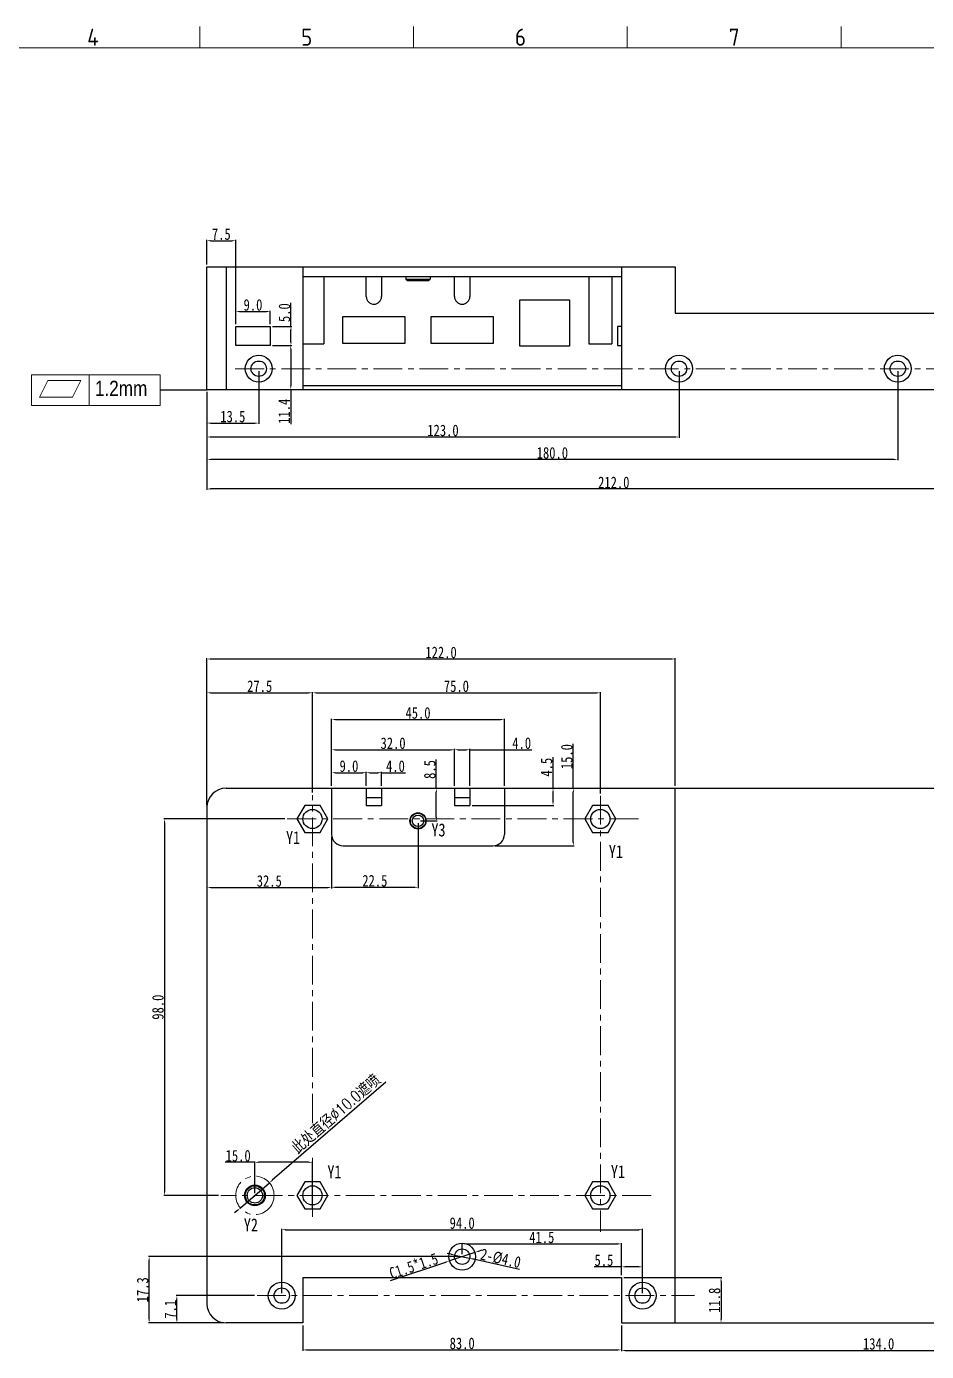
# Model space of a CAD drawing. Header units: inches. Extents: x 15988 to 16924, y -985 to -323.
# Drawn here: x 16188.7 to 16423.1, y -685 to -340.1 of the extents above; entities that cross this region are included whole.
import ezdxf
from ezdxf.enums import TextEntityAlignment as Align

# ---------------------------------------------------------------- set-up
doc = ezdxf.new("R2010")
doc.units = ezdxf.units.IN
doc.header["$MEASUREMENT"] = 0
doc.linetypes.add('CENTERX2', pattern=[4, 2.5, -0.5, 0.5, -0.5])
doc.layers.add('DIM', color=1, linetype='Continuous', lineweight=5)
doc.layers.add('中心线', color=2, linetype='CENTERX2', lineweight=5)
doc.layers.add('图框', color=7, linetype='Continuous')
doc.layers.add('注释', color=5, linetype='Continuous')
doc.styles.add('ISO Proportional', font='isocp.shx')
doc.styles.add('字母和汉字', font='arial.ttf', dxfattribs={"width": 0.8})
doc.styles.add('汉字专用', font='', dxfattribs={"width": 0.8})
doc.styles.get('汉字专用').set_extended_font_data('SimSun')
doc.dimstyles.new('1', dxfattribs={"dimtxt": 3, "dimasz": 1, "dimexe": 0.2, "dimexo": 0.625, "dimgap": 0.2, "dimtad": 1, "dimdec": 1, "dimzin": 1, "dimdsep": 46, "dimtxsty": '汉字专用', "dimcen": 2.5, "dimclrd": 256, "dimclre": 256, "dimclrt": 256, "dimadec": 0, "dimazin": 0, "dimtfac": 1, "dimtdec": 1, "dimtmove": 0, "dimatfit": 3, "dimfxl": 0, "dimarcsym": 0})

# ---------------------------------------------------------------- blocks, each defined once
blk = doc.blocks.new('*D5')
at = {"layer": 'Defpoints', "color": 0}
for p in [(16338.17, -513.55), (16263.17, -540.17), (16338.17, -540.36)]:
    blk.add_point(p, dxfattribs=at)
at = {"layer": 'DIM', "lineweight": -2}
for p, q in [((16263.17, -539.54), (16263.17, -513.35)), ((16264.17, -513.55), (16337.17, -513.55)), ((16338.17, -539.74), (16338.17, -513.35))]:
    blk.add_line(p, q, dxfattribs=at)
at = {"layer": 'DIM'}
for points in [[(16264.17, -513.39), (16264.17, -513.72), (16263.17, -513.55)], [(16337.17, -513.39), (16337.17, -513.72), (16338.17, -513.55)]]:
    blk.add_solid(points, dxfattribs=at)
at = {"layer": 'DIM', "insert": (16300.67, -511.85), "char_height": 3, "attachment_point": 5, "style": '汉字专用'}
blk.add_mtext('75.0', dxfattribs=at)
blk = doc.blocks.new('*D6')
at = {"layer": 'Defpoints', "color": 0}
for p in [(16263.17, -513.55), (16263.17, -540.17), (16235.67, -543.4)]:
    blk.add_point(p, dxfattribs=at)
at = {"layer": 'DIM', "lineweight": -2}
for p, q in [((16235.67, -542.78), (16235.67, -513.35)), ((16236.67, -513.55), (16262.17, -513.55)), ((16263.17, -539.54), (16263.17, -513.35))]:
    blk.add_line(p, q, dxfattribs=at)
at = {"layer": 'DIM'}
for points in [[(16236.67, -513.39), (16236.67, -513.72), (16235.67, -513.55)], [(16262.17, -513.39), (16262.17, -513.72), (16263.17, -513.55)]]:
    blk.add_solid(points, dxfattribs=at)
at = {"layer": 'DIM', "insert": (16249.42, -511.85), "char_height": 3, "attachment_point": 5, "style": '汉字专用'}
blk.add_mtext('27.5', dxfattribs=at)
blk = doc.blocks.new('*D7')
at = {"layer": 'Defpoints', "color": 0}
for p in [(16313.17, -520.51), (16268.17, -538.4), (16313.17, -538.4)]:
    blk.add_point(p, dxfattribs=at)
at = {"layer": 'DIM', "lineweight": -2}
for p, q in [((16268.17, -537.78), (16268.17, -520.31)), ((16269.17, -520.51), (16312.17, -520.51)), ((16313.17, -537.78), (16313.17, -520.31))]:
    blk.add_line(p, q, dxfattribs=at)
at = {"layer": 'DIM'}
for points in [[(16269.17, -520.35), (16269.17, -520.68), (16268.17, -520.51)], [(16312.17, -520.35), (16312.17, -520.68), (16313.17, -520.51)]]:
    blk.add_solid(points, dxfattribs=at)
at = {"layer": 'DIM', "insert": (16290.67, -518.81), "char_height": 3, "attachment_point": 5, "style": '汉字专用'}
blk.add_mtext('45.0', dxfattribs=at)
blk = doc.blocks.new('*D8')
at = {"layer": 'Defpoints', "color": 0}
for p in [(16277.17, -534.36), (16268.17, -538.4), (16277.17, -538.4)]:
    blk.add_point(p, dxfattribs=at)
at = {"layer": 'DIM', "lineweight": -2}
for p, q in [((16268.17, -537.78), (16268.17, -534.16)), ((16269.17, -534.36), (16276.17, -534.36)), ((16277.17, -537.78), (16277.17, -534.16))]:
    blk.add_line(p, q, dxfattribs=at)
at = {"layer": 'DIM'}
for points in [[(16269.17, -534.19), (16269.17, -534.53), (16268.17, -534.36)], [(16276.17, -534.19), (16276.17, -534.53), (16277.17, -534.36)]]:
    blk.add_solid(points, dxfattribs=at)
at = {"layer": 'DIM', "insert": (16272.67, -532.66), "char_height": 3, "attachment_point": 5, "style": '汉字专用'}
blk.add_mtext('9.0', dxfattribs=at)
blk = doc.blocks.new('*D9')
at = {"layer": 'Defpoints', "color": 0}
for p in [(16281.17, -534.36), (16277.17, -538.4), (16281.17, -538.4)]:
    blk.add_point(p, dxfattribs=at)
at = {"layer": 'DIM', "lineweight": -2}
for p, q in [((16277.17, -537.78), (16277.17, -534.16)), ((16278.17, -534.36), (16280.17, -534.36)), ((16281.17, -537.78), (16281.17, -534.16)), ((16281.17, -534.36), (16287.42, -534.36))]:
    blk.add_line(p, q, dxfattribs=at)
at = {"layer": 'DIM'}
for points in [[(16278.17, -534.19), (16278.17, -534.53), (16277.17, -534.36)], [(16280.17, -534.19), (16280.17, -534.53), (16281.17, -534.36)]]:
    blk.add_solid(points, dxfattribs=at)
at = {"layer": 'DIM', "insert": (16284.79, -532.66), "char_height": 3, "attachment_point": 5, "style": '汉字专用'}
blk.add_mtext('4.0', dxfattribs=at)
blk = doc.blocks.new('*D10')
at = {"layer": 'Defpoints', "color": 0}
for p in [(16300.17, -528.39), (16268.17, -538.4), (16300.17, -538.4)]:
    blk.add_point(p, dxfattribs=at)
at = {"layer": 'DIM', "lineweight": -2}
for p, q in [((16268.17, -537.78), (16268.17, -528.19)), ((16269.17, -528.39), (16299.17, -528.39)), ((16300.17, -537.78), (16300.17, -528.19))]:
    blk.add_line(p, q, dxfattribs=at)
at = {"layer": 'DIM'}
for points in [[(16269.17, -528.22), (16269.17, -528.55), (16268.17, -528.39)], [(16299.17, -528.22), (16299.17, -528.55), (16300.17, -528.39)]]:
    blk.add_solid(points, dxfattribs=at)
at = {"layer": 'DIM', "insert": (16284.17, -526.69), "char_height": 3, "attachment_point": 5, "style": '汉字专用'}
blk.add_mtext('32.0', dxfattribs=at)
blk = doc.blocks.new('*D11')
at = {"layer": 'Defpoints', "color": 0}
for p in [(16304.17, -528.38), (16300.17, -538.4), (16304.17, -538.4)]:
    blk.add_point(p, dxfattribs=at)
at = {"layer": 'DIM', "lineweight": -2}
for p, q in [((16300.17, -537.78), (16300.17, -528.18)), ((16301.17, -528.38), (16303.17, -528.38)), ((16304.17, -537.78), (16304.17, -528.18)), ((16304.17, -528.38), (16320.3, -528.38))]:
    blk.add_line(p, q, dxfattribs=at)
at = {"layer": 'DIM'}
for points in [[(16301.17, -528.21), (16301.17, -528.55), (16300.17, -528.38)], [(16303.17, -528.21), (16303.17, -528.55), (16304.17, -528.38)]]:
    blk.add_solid(points, dxfattribs=at)
at = {"layer": 'DIM', "insert": (16317.68, -526.68), "char_height": 3, "attachment_point": 5, "style": '汉字专用'}
blk.add_mtext('4.0', dxfattribs=at)
blk = doc.blocks.new('*D12')
at = {"layer": 'Defpoints', "color": 0}
for p in [(16316.97, -538.4), (16325.84, -538.4), (16304.17, -542.9)]:
    blk.add_point(p, dxfattribs=at)
at = {"layer": 'DIM', "lineweight": -2}
for p, q in [((16325.84, -538.4), (16325.84, -530.31)), ((16317.6, -538.4), (16326.04, -538.4)), ((16325.84, -541.9), (16325.84, -539.4)), ((16304.79, -542.9), (16326.04, -542.9))]:
    blk.add_line(p, q, dxfattribs=at)
at = {"layer": 'DIM'}
for points in [[(16325.67, -539.4), (16326.01, -539.4), (16325.84, -538.4)], [(16325.67, -541.9), (16326.01, -541.9), (16325.84, -542.9)]]:
    blk.add_solid(points, dxfattribs=at)
at = {"layer": 'DIM', "insert": (16324.14, -532.92), "char_height": 3, "attachment_point": 5, "rotation": 90, "style": '汉字专用'}
blk.add_mtext('4.5', dxfattribs=at)
blk = doc.blocks.new('*D13')
at = {"layer": 'Defpoints', "color": 0}
for p in [(16313.17, -538.4), (16331.13, -538.4), (16310.17, -553.4)]:
    blk.add_point(p, dxfattribs=at)
at = {"layer": 'DIM', "lineweight": -2}
for p, q in [((16331.13, -538.4), (16331.13, -526.81)), ((16313.79, -538.4), (16331.33, -538.4)), ((16331.13, -552.4), (16331.13, -539.4)), ((16310.79, -553.4), (16331.33, -553.4))]:
    blk.add_line(p, q, dxfattribs=at)
at = {"layer": 'DIM'}
for points in [[(16330.96, -539.4), (16331.29, -539.4), (16331.13, -538.4)], [(16330.96, -552.4), (16331.29, -552.4), (16331.13, -553.4)]]:
    blk.add_solid(points, dxfattribs=at)
at = {"layer": 'DIM', "insert": (16329.43, -530.16), "char_height": 3, "attachment_point": 5, "rotation": 90, "style": '汉字专用'}
blk.add_mtext('15.0', dxfattribs=at)
blk = doc.blocks.new('*D14')
at = {"layer": 'Defpoints', "color": 0}
for p in [(16268.17, -550.4), (16235.67, -564.26), (16268.17, -564.26)]:
    blk.add_point(p, dxfattribs=at)
at = {"layer": 'DIM', "lineweight": -2}
for p, q in [((16268.17, -551.03), (16268.17, -564.46)), ((16235.67, -563.63), (16235.67, -564.06)), ((16236.67, -564.26), (16267.17, -564.26))]:
    blk.add_line(p, q, dxfattribs=at)
at = {"layer": 'DIM'}
for points in [[(16236.67, -564.09), (16236.67, -564.42), (16235.67, -564.26)], [(16267.17, -564.09), (16267.17, -564.42), (16268.17, -564.26)]]:
    blk.add_solid(points, dxfattribs=at)
at = {"layer": 'DIM', "insert": (16251.92, -562.56), "char_height": 3, "attachment_point": 5, "style": '汉字专用'}
blk.add_mtext('32.5', dxfattribs=at)
blk = doc.blocks.new('*D15')
at = {"layer": 'Defpoints', "color": 0}
for p in [(16357.67, -504.75), (16357.67, -538.4), (16235.67, -543.4)]:
    blk.add_point(p, dxfattribs=at)
at = {"layer": 'DIM', "lineweight": -2}
for p, q in [((16235.67, -542.78), (16235.67, -504.55)), ((16236.67, -504.75), (16356.67, -504.75)), ((16357.67, -537.78), (16357.67, -504.55))]:
    blk.add_line(p, q, dxfattribs=at)
at = {"layer": 'DIM'}
for points in [[(16236.67, -504.58), (16236.67, -504.92), (16235.67, -504.75)], [(16356.67, -504.58), (16356.67, -504.92), (16357.67, -504.75)]]:
    blk.add_solid(points, dxfattribs=at)
at = {"layer": 'DIM', "insert": (16296.67, -503.05), "char_height": 3, "attachment_point": 5, "style": '汉字专用'}
blk.add_mtext('122.0', dxfattribs=at)
blk = doc.blocks.new('*D16')
at = {"layer": 'Defpoints', "color": 0}
for p in [(16256.6, -546.4), (16224.62, -644.4), (16239.31, -644.4)]:
    blk.add_point(p, dxfattribs=at)
at = {"layer": 'DIM', "lineweight": -2}
for p, q in [((16255.98, -546.4), (16224.42, -546.4)), ((16224.62, -547.4), (16224.62, -643.4)), ((16238.69, -644.4), (16224.42, -644.4))]:
    blk.add_line(p, q, dxfattribs=at)
at = {"layer": 'DIM'}
for points in [[(16224.45, -547.4), (16224.79, -547.4), (16224.62, -546.4)], [(16224.45, -643.4), (16224.79, -643.4), (16224.62, -644.4)]]:
    blk.add_solid(points, dxfattribs=at)
at = {"layer": 'DIM', "insert": (16222.92, -595.4), "char_height": 3, "attachment_point": 5, "rotation": 90, "style": '汉字专用'}
blk.add_mtext('98.0', dxfattribs=at)
blk = doc.blocks.new('*D17')
at = {"layer": 'Defpoints', "color": 0}
for p in [(16227.85, -670.5), (16248.72, -670.5), (16240.67, -677.6)]:
    blk.add_point(p, dxfattribs=at)
at = {"layer": 'DIM', "lineweight": -2}
for p, q in [((16248.09, -670.5), (16227.65, -670.5)), ((16227.85, -676.6), (16227.85, -671.5)), ((16240.04, -677.6), (16227.65, -677.6))]:
    blk.add_line(p, q, dxfattribs=at)
at = {"layer": 'DIM'}
for points in [[(16227.68, -671.5), (16228.02, -671.5), (16227.85, -670.5)], [(16227.68, -676.6), (16228.02, -676.6), (16227.85, -677.6)]]:
    blk.add_solid(points, dxfattribs=at)
at = {"layer": 'DIM', "insert": (16226.15, -674.05), "char_height": 3, "attachment_point": 5, "rotation": 90, "style": '汉字专用'}
blk.add_mtext('7.1', dxfattribs=at)
blk = doc.blocks.new('*D18')
at = {"layer": 'Defpoints', "color": 0}
for p in [(16220.63, -660.35), (16302.17, -660.35), (16240.67, -677.6)]:
    blk.add_point(p, dxfattribs=at)
at = {"layer": 'DIM', "lineweight": -2}
for p, q in [((16301.54, -660.35), (16220.43, -660.35)), ((16220.63, -676.6), (16220.63, -661.35)), ((16240.04, -677.6), (16220.43, -677.6))]:
    blk.add_line(p, q, dxfattribs=at)
at = {"layer": 'DIM'}
for points in [[(16220.46, -661.35), (16220.8, -661.35), (16220.63, -660.35)], [(16220.46, -676.6), (16220.8, -676.6), (16220.63, -677.6)]]:
    blk.add_solid(points, dxfattribs=at)
at = {"layer": 'DIM', "insert": (16218.93, -668.98), "char_height": 3, "attachment_point": 5, "rotation": 90, "style": '汉字专用'}
blk.add_mtext('17.3', dxfattribs=at)
blk = doc.blocks.new('*D19')
at = {"layer": 'Defpoints', "color": 0}
for p in [(16260.67, -677.6), (16343.67, -677.6), (16343.67, -684.63)]:
    blk.add_point(p, dxfattribs=at)
at = {"layer": 'DIM', "lineweight": -2}
for p, q in [((16260.67, -678.23), (16260.67, -684.83)), ((16343.67, -678.23), (16343.67, -684.83)), ((16261.67, -684.63), (16342.67, -684.63))]:
    blk.add_line(p, q, dxfattribs=at)
at = {"layer": 'DIM'}
for points in [[(16261.67, -684.47), (16261.67, -684.8), (16260.67, -684.63)], [(16342.67, -684.47), (16342.67, -684.8), (16343.67, -684.63)]]:
    blk.add_solid(points, dxfattribs=at)
at = {"layer": 'DIM', "insert": (16302.17, -682.93), "char_height": 3, "attachment_point": 5, "style": '汉字专用'}
blk.add_mtext('83.0', dxfattribs=at)
blk = doc.blocks.new('*D20')
at = {"layer": 'Defpoints', "color": 0}
for p in [(16349.17, -653.33), (16255.17, -670.5), (16349.17, -670.5)]:
    blk.add_point(p, dxfattribs=at)
at = {"layer": 'DIM', "lineweight": -2}
for p, q in [((16255.17, -669.88), (16255.17, -653.13)), ((16256.17, -653.33), (16348.17, -653.33)), ((16349.17, -669.88), (16349.17, -653.13))]:
    blk.add_line(p, q, dxfattribs=at)
at = {"layer": 'DIM'}
for points in [[(16256.17, -653.16), (16256.17, -653.5), (16255.17, -653.33)], [(16348.17, -653.16), (16348.17, -653.5), (16349.17, -653.33)]]:
    blk.add_solid(points, dxfattribs=at)
at = {"layer": 'DIM', "insert": (16302.17, -651.63), "char_height": 3, "attachment_point": 5, "style": '汉字专用'}
blk.add_mtext('94.0', dxfattribs=at)
blk = doc.blocks.new('*D21')
at = {"layer": 'Defpoints', "color": 0}
for p in [(16477.67, -657.55), (16343.67, -677.6), (16477.67, -684.77)]:
    blk.add_point(p, dxfattribs=at)
at = {"layer": 'DIM', "lineweight": -2}
for p, q in [((16477.67, -658.18), (16477.67, -684.97)), ((16343.67, -678.23), (16343.67, -684.97)), ((16344.67, -684.77), (16476.67, -684.77))]:
    blk.add_line(p, q, dxfattribs=at)
at = {"layer": 'DIM'}
for points in [[(16344.67, -684.61), (16344.67, -684.94), (16343.67, -684.77)], [(16476.67, -684.61), (16476.67, -684.94), (16477.67, -684.77)]]:
    blk.add_solid(points, dxfattribs=at)
at = {"layer": 'DIM', "insert": (16410.67, -683.07), "char_height": 3, "attachment_point": 5, "style": '汉字专用'}
blk.add_mtext('134.0', dxfattribs=at)
blk = doc.blocks.new('*D22')
at = {"layer": 'Defpoints', "color": 0}
for p in [(16349.17, -663), (16343.67, -665.8), (16349.17, -670.5)]:
    blk.add_point(p, dxfattribs=at)
at = {"layer": 'DIM', "lineweight": -2}
for p, q in [((16343.67, -663), (16336.53, -663)), ((16343.67, -665.18), (16343.67, -662.8)), ((16348.17, -663), (16344.67, -663)), ((16349.17, -669.88), (16349.17, -662.8))]:
    blk.add_line(p, q, dxfattribs=at)
at = {"layer": 'DIM'}
for points in [[(16344.67, -662.84), (16344.67, -663.17), (16343.67, -663)], [(16348.17, -662.84), (16348.17, -663.17), (16349.17, -663)]]:
    blk.add_solid(points, dxfattribs=at)
at = {"layer": 'DIM', "insert": (16339.1, -661.3), "char_height": 3, "attachment_point": 5, "style": '汉字专用'}
blk.add_mtext('5.5', dxfattribs=at)
blk = doc.blocks.new('*D23')
at = {"layer": 'Defpoints', "color": 0}
for p in [(16343.67, -665.8), (16343.67, -677.6), (16369.61, -677.6)]:
    blk.add_point(p, dxfattribs=at)
at = {"layer": 'DIM', "lineweight": -2}
for p, q in [((16344.29, -665.8), (16369.81, -665.8)), ((16369.61, -666.8), (16369.61, -676.6)), ((16344.29, -677.6), (16369.81, -677.6))]:
    blk.add_line(p, q, dxfattribs=at)
at = {"layer": 'DIM'}
for points in [[(16369.44, -666.8), (16369.78, -666.8), (16369.61, -665.8)], [(16369.44, -676.6), (16369.78, -676.6), (16369.61, -677.6)]]:
    blk.add_solid(points, dxfattribs=at)
at = {"layer": 'DIM', "insert": (16367.91, -671.7), "char_height": 3, "attachment_point": 5, "rotation": 90, "style": '汉字专用'}
blk.add_mtext('11.8', dxfattribs=at)
blk = doc.blocks.new('*D24')
at = {"layer": 'Defpoints', "color": 0}
for p in [(16249.17, -429.17), (16235.67, -434.57), (16249.17, -443.33)]:
    blk.add_point(p, dxfattribs=at)
at = {"layer": 'DIM', "lineweight": -2}
for p, q in [((16249.17, -429.8), (16249.17, -443.53)), ((16235.67, -435.2), (16235.67, -443.53)), ((16236.67, -443.33), (16248.17, -443.33))]:
    blk.add_line(p, q, dxfattribs=at)
at = {"layer": 'DIM'}
for points in [[(16236.67, -443.17), (16236.67, -443.5), (16235.67, -443.33)], [(16248.17, -443.17), (16248.17, -443.5), (16249.17, -443.33)]]:
    blk.add_solid(points, dxfattribs=at)
at = {"layer": 'DIM', "insert": (16242.42, -441.63), "char_height": 3, "attachment_point": 5, "style": '汉字专用'}
blk.add_mtext('13.5', dxfattribs=at)
blk = doc.blocks.new('*D25')
at = {"layer": 'Defpoints', "color": 0}
for p in [(16358.67, -429.17), (16235.67, -434.57), (16358.67, -446.95)]:
    blk.add_point(p, dxfattribs=at)
at = {"layer": 'DIM', "lineweight": -2}
for p, q in [((16358.67, -429.8), (16358.67, -447.15)), ((16235.67, -435.2), (16235.67, -447.15)), ((16236.67, -446.95), (16357.67, -446.95))]:
    blk.add_line(p, q, dxfattribs=at)
at = {"layer": 'DIM'}
for points in [[(16236.67, -446.79), (16236.67, -447.12), (16235.67, -446.95)], [(16357.67, -446.79), (16357.67, -447.12), (16358.67, -446.95)]]:
    blk.add_solid(points, dxfattribs=at)
at = {"layer": 'DIM', "insert": (16297.17, -445.25), "char_height": 3, "attachment_point": 5, "style": '汉字专用'}
blk.add_mtext('123.0', dxfattribs=at)
blk = doc.blocks.new('*D26')
at = {"layer": 'Defpoints', "color": 0}
for p in [(16415.67, -429.17), (16235.67, -434.57), (16235.67, -452.8)]:
    blk.add_point(p, dxfattribs=at)
at = {"layer": 'DIM', "lineweight": -2}
for p, q in [((16415.67, -429.8), (16415.67, -453)), ((16235.67, -435.2), (16235.67, -453)), ((16414.67, -452.8), (16236.67, -452.8))]:
    blk.add_line(p, q, dxfattribs=at)
at = {"layer": 'DIM'}
for points in [[(16236.67, -452.63), (16236.67, -452.96), (16235.67, -452.8)], [(16414.67, -452.63), (16414.67, -452.96), (16415.67, -452.8)]]:
    blk.add_solid(points, dxfattribs=at)
at = {"layer": 'DIM', "insert": (16325.67, -451.1), "char_height": 3, "attachment_point": 5, "style": '汉字专用'}
blk.add_mtext('180.0', dxfattribs=at)
blk = doc.blocks.new('*D27')
at = {"layer": 'Defpoints', "color": 0}
for p in [(16447.67, -429.17), (16235.67, -434.57), (16235.67, -460.49)]:
    blk.add_point(p, dxfattribs=at)
at = {"layer": 'DIM', "lineweight": -2}
for p, q in [((16447.67, -429.8), (16447.67, -460.69)), ((16235.67, -435.2), (16235.67, -460.69)), ((16446.67, -460.49), (16236.67, -460.49))]:
    blk.add_line(p, q, dxfattribs=at)
at = {"layer": 'DIM'}
for points in [[(16236.67, -460.32), (16236.67, -460.65), (16235.67, -460.49)], [(16446.67, -460.32), (16446.67, -460.65), (16447.67, -460.49)]]:
    blk.add_solid(points, dxfattribs=at)
at = {"layer": 'DIM', "insert": (16341.67, -458.79), "char_height": 3, "attachment_point": 5, "style": '汉字专用'}
blk.add_mtext('212.0', dxfattribs=at)
blk = doc.blocks.new('*D28')
at = {"layer": 'Defpoints', "color": 0}
for p in [(16243.17, -395.85), (16235.67, -402.67), (16243.17, -418.17)]:
    blk.add_point(p, dxfattribs=at)
at = {"layer": 'DIM', "lineweight": -2}
for p, q in [((16235.67, -402.05), (16235.67, -395.65)), ((16236.67, -395.85), (16242.17, -395.85)), ((16243.17, -417.55), (16243.17, -395.65))]:
    blk.add_line(p, q, dxfattribs=at)
at = {"layer": 'DIM'}
for points in [[(16236.67, -395.68), (16236.67, -396.01), (16235.67, -395.85)], [(16242.17, -395.68), (16242.17, -396.01), (16243.17, -395.85)]]:
    blk.add_solid(points, dxfattribs=at)
at = {"layer": 'DIM', "insert": (16239.42, -394.15), "char_height": 3, "attachment_point": 5, "style": '汉字专用'}
blk.add_mtext('7.5', dxfattribs=at)
blk = doc.blocks.new('*D29')
at = {"layer": 'Defpoints', "color": 0}
for p in [(16252.17, -414.28), (16243.17, -418.17), (16252.17, -418.17)]:
    blk.add_point(p, dxfattribs=at)
at = {"layer": 'DIM', "lineweight": -2}
for p, q in [((16243.17, -417.55), (16243.17, -414.08)), ((16244.17, -414.28), (16251.17, -414.28)), ((16252.17, -417.55), (16252.17, -414.08))]:
    blk.add_line(p, q, dxfattribs=at)
at = {"layer": 'DIM'}
for points in [[(16244.17, -414.11), (16244.17, -414.44), (16243.17, -414.28)], [(16251.17, -414.11), (16251.17, -414.44), (16252.17, -414.28)]]:
    blk.add_solid(points, dxfattribs=at)
at = {"layer": 'DIM', "insert": (16247.67, -412.58), "char_height": 3, "attachment_point": 5, "style": '汉字专用'}
blk.add_mtext('9.0', dxfattribs=at)
blk = doc.blocks.new('*D30')
at = {"layer": 'Defpoints', "color": 0}
for p in [(16252.17, -418.17), (16257.56, -418.17), (16252.41, -423.17)]:
    blk.add_point(p, dxfattribs=at)
at = {"layer": 'DIM', "lineweight": -2}
for p, q in [((16257.56, -418.17), (16257.56, -412)), ((16252.79, -418.17), (16257.76, -418.17)), ((16257.56, -422.17), (16257.56, -419.17)), ((16253.03, -423.17), (16257.76, -423.17))]:
    blk.add_line(p, q, dxfattribs=at)
at = {"layer": 'DIM'}
for points in [[(16257.39, -419.17), (16257.73, -419.17), (16257.56, -418.17)], [(16257.39, -422.17), (16257.73, -422.17), (16257.56, -423.17)]]:
    blk.add_solid(points, dxfattribs=at)
at = {"layer": 'DIM', "insert": (16255.86, -414.58), "char_height": 3, "attachment_point": 5, "rotation": 90, "style": '汉字专用'}
blk.add_mtext('5.0', dxfattribs=at)
blk = doc.blocks.new('*D37')
at = {"layer": 'Defpoints', "color": 0}
for p in [(16252.17, -423.17), (16255.14, -434.57), (16257.51, -434.57)]:
    blk.add_point(p, dxfattribs=at)
at = {"layer": 'DIM', "lineweight": -2}
for p, q in [((16252.79, -423.17), (16257.71, -423.17)), ((16257.51, -424.17), (16257.51, -433.57)), ((16255.76, -434.57), (16257.71, -434.57)), ((16257.51, -434.57), (16257.51, -443.62))]:
    blk.add_line(p, q, dxfattribs=at)
at = {"layer": 'DIM'}
for points in [[(16257.34, -424.17), (16257.68, -424.17), (16257.51, -423.17)], [(16257.34, -433.57), (16257.68, -433.57), (16257.51, -434.57)]]:
    blk.add_solid(points, dxfattribs=at)
at = {"layer": 'DIM', "insert": (16255.81, -440.25), "char_height": 3, "attachment_point": 5, "rotation": 90, "style": '汉字专用'}
blk.add_mtext('11.4', dxfattribs=at)
blk = doc.blocks.new('*D67')
at = {"layer": 'Defpoints', "color": 0}
for p in [(16263.17, -635.78), (16248.17, -644.4), (16263.17, -648.37)]:
    blk.add_point(p, dxfattribs=at)
at = {"layer": 'DIM', "lineweight": -2}
for p, q in [((16248.17, -635.78), (16240.46, -635.78)), ((16248.17, -643.78), (16248.17, -635.58)), ((16262.17, -635.78), (16249.17, -635.78)), ((16263.17, -647.74), (16263.17, -635.58))]:
    blk.add_line(p, q, dxfattribs=at)
at = {"layer": 'DIM'}
for points in [[(16249.17, -635.61), (16249.17, -635.95), (16248.17, -635.78)], [(16262.17, -635.61), (16262.17, -635.95), (16263.17, -635.78)]]:
    blk.add_solid(points, dxfattribs=at)
at = {"layer": 'DIM', "insert": (16243.81, -634.08), "char_height": 3, "attachment_point": 5, "style": '汉字专用'}
blk.add_mtext('15.0', dxfattribs=at)
blk = doc.blocks.new('*D68')
at = {"layer": 'Defpoints', "color": 0}
for p in [(16343.67, -657.03), (16302.17, -660.35), (16343.67, -665.8)]:
    blk.add_point(p, dxfattribs=at)
at = {"layer": 'DIM', "lineweight": -2}
for p, q in [((16302.17, -659.73), (16302.17, -656.83)), ((16303.17, -657.03), (16342.67, -657.03)), ((16343.67, -665.18), (16343.67, -656.83))]:
    blk.add_line(p, q, dxfattribs=at)
at = {"layer": 'DIM'}
for points in [[(16303.17, -656.86), (16303.17, -657.2), (16302.17, -657.03)], [(16342.67, -656.86), (16342.67, -657.2), (16343.67, -657.03)]]:
    blk.add_solid(points, dxfattribs=at)
at = {"layer": 'DIM', "insert": (16322.92, -655.33), "char_height": 3, "attachment_point": 5, "style": '汉字专用'}
blk.add_mtext('41.5', dxfattribs=at)
blk = doc.blocks.new('*D69')
at = {"layer": 'Defpoints', "color": 0}
for p in [(16290.67, -546.9), (16268.17, -550.4), (16290.67, -564.19)]:
    blk.add_point(p, dxfattribs=at)
at = {"layer": 'DIM', "lineweight": -2}
for p, q in [((16290.67, -547.53), (16290.67, -564.39)), ((16268.17, -551.03), (16268.17, -564.39)), ((16269.17, -564.19), (16289.67, -564.19))]:
    blk.add_line(p, q, dxfattribs=at)
at = {"layer": 'DIM'}
for points in [[(16269.17, -564.02), (16269.17, -564.36), (16268.17, -564.19)], [(16289.67, -564.02), (16289.67, -564.36), (16290.67, -564.19)]]:
    blk.add_solid(points, dxfattribs=at)
at = {"layer": 'DIM', "insert": (16279.42, -562.49), "char_height": 3, "attachment_point": 5, "style": '汉字专用'}
blk.add_mtext('22.5', dxfattribs=at)
blk = doc.blocks.new('*D70')
at = {"layer": 'Defpoints', "color": 0}
for p in [(16293.8, -538.4), (16295.44, -538.4), (16290.67, -546.9)]:
    blk.add_point(p, dxfattribs=at)
at = {"layer": 'DIM', "lineweight": -2}
for p, q in [((16295.44, -538.4), (16295.44, -530.92)), ((16294.42, -538.4), (16295.64, -538.4)), ((16295.44, -545.9), (16295.44, -539.4)), ((16291.29, -546.9), (16295.64, -546.9))]:
    blk.add_line(p, q, dxfattribs=at)
at = {"layer": 'DIM'}
for points in [[(16295.27, -539.4), (16295.61, -539.4), (16295.44, -538.4)], [(16295.27, -545.9), (16295.61, -545.9), (16295.44, -546.9)]]:
    blk.add_solid(points, dxfattribs=at)
at = {"layer": 'DIM', "insert": (16293.74, -533.52), "char_height": 3, "attachment_point": 5, "rotation": 90, "style": '汉字专用'}
blk.add_mtext('8.5', dxfattribs=at)
blk = doc.blocks.new('*D88')
at = {"layer": 'Defpoints', "color": 0}
for p in [(16251.95, -641.13), (16244.39, -647.67)]:
    blk.add_point(p, dxfattribs=at)
at = {"layer": 'DIM', "lineweight": -2}
for p, q in [((16282.26, -614.89), (16252.7, -640.47)), ((16244.39, -647.67), (16251.95, -641.13)), ((16243.63, -648.33), (16242.87, -648.98))]:
    blk.add_line(p, q, dxfattribs=at)
at = {"layer": 'DIM'}
for points in [[(16252.59, -640.35), (16252.81, -640.6), (16251.95, -641.13)], [(16243.52, -648.2), (16243.74, -648.45), (16244.39, -647.67)]]:
    blk.add_solid(points, dxfattribs=at)
at = {"layer": 'DIM', "insert": (16269.34, -623.2), "char_height": 3, "attachment_point": 5, "rotation": 40.8782, "style": '汉字专用'}
blk.add_mtext('此处直径{\\Fcomplex|c134;∅10.0}遮喷', dxfattribs=at)
blk = doc.blocks.new('*D93')
at = {"layer": 'Defpoints', "color": 0}
for p in [(16476.2, -661.09), (16472.43, -674.19), (16343.67, -677.6), (16457.62, -677.6), (16461.15, -676.14)]:
    blk.add_point(p, dxfattribs=at)
at = {"layer": 'DIM', "lineweight": -2}
blk.add_line((16460.31, -677.6), (16473.08, -677.6), dxfattribs=at)
blk.add_arc((16459.69, -677.6), 13.19, 4.3433, 40.6567, dxfattribs=at)
at = {"layer": 'DIM'}
for points in [[(16469.57, -669.12), (16469.82, -668.89), (16469.02, -668.27)], [(16473.01, -676.6), (16472.68, -676.61), (16472.88, -677.6)]]:
    blk.add_solid(points, dxfattribs=at)
at = {"layer": 'DIM', "insert": (16473.45, -671.9), "char_height": 3, "attachment_point": 5, "rotation": 292.5, "style": '汉字专用'}
blk.add_mtext('45°', dxfattribs=at)
blk = doc.blocks.new('*D97')
at = {"layer": 'Defpoints', "color": 0}
for p in [(16300.21, -659.92), (16304.12, -660.78)]:
    blk.add_point(p, dxfattribs=at)
at = {"layer": 'DIM', "lineweight": -2}
for p, q in [((16299.24, -659.7), (16298.26, -659.49)), ((16300.21, -659.92), (16304.12, -660.78)), ((16317.1, -663.65), (16305.09, -661))]:
    blk.add_line(p, q, dxfattribs=at)
at = {"layer": 'DIM'}
for points in [[(16299.27, -659.54), (16299.2, -659.87), (16300.21, -659.92)], [(16305.13, -660.83), (16305.06, -661.16), (16304.12, -660.78)]]:
    blk.add_solid(points, dxfattribs=at)
at = {"layer": 'DIM', "insert": (16312.19, -660.82), "char_height": 3, "attachment_point": 5, "rotation": 347.5438, "style": '汉字专用'}
blk.add_mtext('2-%%C4.0', dxfattribs=at)
blk = doc.blocks.new('*D98')
at = {"layer": 'Defpoints', "color": 0}
for p in [(16298.85, -661.46), (16305.49, -659.24)]:
    blk.add_point(p, dxfattribs=at)
at = {"layer": 'DIM', "lineweight": -2}
for p, q in [((16306.43, -658.93), (16307.38, -658.61)), ((16283.53, -666.56), (16297.9, -661.77)), ((16305.49, -659.24), (16298.85, -661.46))]:
    blk.add_line(p, q, dxfattribs=at)
at = {"layer": 'DIM'}
for points in [[(16306.38, -658.77), (16306.49, -659.09), (16305.49, -659.24)], [(16297.84, -661.62), (16297.95, -661.93), (16298.85, -661.46)]]:
    blk.add_solid(points, dxfattribs=at)
at = {"layer": 'DIM', "insert": (16289.54, -662.77), "char_height": 3, "attachment_point": 5, "rotation": 18.4309, "style": '汉字专用'}
blk.add_mtext('C1.5*1.5', dxfattribs=at)

msp = doc.modelspace()

# ---------------------------------------------------------------- linework, layer by layer
at = {"color": 7, "linetype": 'Continuous'}
for p, q in [((16235.67, -434.57), (16235.67, -402.67)), ((16235.67, -402.67), (16357.67, -402.67)), ((16240.67, -402.67), (16240.67, -434.57)), ((16260.67, -402.67), (16260.67, -434.57)), ((16343.67, -402.67), (16343.67, -434.57)), ((16357.67, -402.67), (16357.67, -414.67)), ((16260.67, -405.17), (16343.67, -405.17)), ((16266.17, -405.17), (16266.17, -422.67)), ((16277.17, -410.37), (16277.17, -405.17)), ((16281.17, -405.17), (16281.17, -410.37)), ((16287.52, -405.17), (16287.52, -405.87)), ((16287.82, -406.17), (16287.52, -405.87)), ((16287.52, -405.87), (16293.82, -405.87)), ((16287.82, -406.17), (16293.52, -406.17)), ((16293.52, -406.17), (16293.82, -405.87)), ((16293.82, -405.17), (16293.82, -405.87)), ((16300.17, -410.37), (16300.17, -405.17)), ((16304.17, -405.17), (16304.17, -410.37)), ((16335.17, -405.17), (16335.17, -422.67)), ((16341.17, -405.17), (16341.17, -422.67)), ((16317.17, -423.27), (16317.17, -411.27)), ((16317.17, -411.27), (16330.17, -411.27)), ((16330.17, -411.27), (16330.17, -423.27)), ((16271.07, -422.65), (16271.07, -415.57)), ((16271.07, -415.57), (16287.27, -415.57)), ((16287.27, -415.57), (16287.27, -422.65)), ((16294.07, -422.65), (16294.07, -415.57)), ((16294.07, -415.57), (16310.27, -415.57)), ((16310.27, -415.57), (16310.27, -422.65)), ((16357.67, -414.67), (16477.67, -414.67)), ((16243.17, -423.17), (16243.17, -418.17)), ((16243.17, -418.17), (16252.17, -418.17)), ((16252.17, -418.17), (16252.17, -423.17)), ((16342.67, -418.17), (16342.67, -423.17)), ((16343.67, -418.17), (16342.67, -418.17)), ((16252.17, -423.17), (16243.17, -423.17)), ((16260.67, -422.67), (16266.17, -422.67)), ((16287.27, -422.65), (16271.07, -422.65)), ((16310.27, -422.65), (16294.07, -422.65)), ((16330.17, -423.27), (16317.17, -423.27)), ((16335.17, -422.67), (16341.17, -422.67)), ((16342.67, -423.17), (16343.67, -423.17)), ((16235.67, -434.57), (16477.67, -434.57)), ((16260.67, -433.57), (16343.67, -433.57)), ((16240.67, -538.4), (16430.67, -538.4)), ((16268.17, -538.4), (16268.17, -550.4)), ((16277.17, -538.4), (16277.17, -542.9)), ((16281.17, -540.9), (16277.17, -540.9)), ((16281.17, -538.4), (16281.17, -542.9)), ((16300.17, -538.4), (16300.17, -542.9)), ((16304.17, -540.9), (16300.17, -540.9)), ((16304.17, -538.4), (16304.17, -542.9)), ((16313.17, -538.4), (16313.17, -550.4)), ((16357.67, -677.6), (16357.67, -538.4)), ((16235.67, -543.4), (16235.67, -672.6)), ((16261.15, -542.9), (16259.13, -546.4)), ((16265.18, -542.9), (16261.15, -542.9)), ((16267.21, -546.4), (16265.18, -542.9)), ((16277.17, -542.9), (16281.17, -542.9)), ((16300.17, -542.9), (16304.17, -542.9)), ((16336.15, -542.9), (16334.13, -546.4)), ((16340.18, -542.9), (16336.15, -542.9)), ((16342.21, -546.4), (16340.18, -542.9)), ((16259.13, -546.4), (16261.15, -549.9)), ((16265.18, -549.9), (16267.21, -546.4)), ((16334.13, -546.4), (16336.15, -549.9)), ((16340.18, -549.9), (16342.21, -546.4)), ((16261.15, -549.9), (16265.18, -549.9)), ((16336.15, -549.9), (16340.18, -549.9)), ((16271.17, -553.4), (16310.17, -553.4)), ((16261.15, -640.9), (16259.13, -644.4)), ((16265.18, -640.9), (16261.15, -640.9)), ((16267.21, -644.4), (16265.18, -640.9)), ((16336.15, -640.9), (16334.13, -644.4)), ((16340.18, -640.9), (16336.15, -640.9)), ((16342.21, -644.4), (16340.18, -640.9)), ((16259.13, -644.4), (16261.15, -647.9)), ((16265.18, -647.9), (16267.21, -644.4)), ((16334.13, -644.4), (16336.15, -647.9)), ((16340.18, -647.9), (16342.21, -644.4)), ((16261.15, -647.9), (16265.18, -647.9)), ((16336.15, -647.9), (16340.18, -647.9)), ((16260.67, -665.8), (16260.67, -677.6)), ((16260.67, -665.8), (16343.67, -665.8)), ((16343.67, -665.8), (16343.67, -677.6)), ((16260.67, -677.6), (16240.67, -677.6)), ((16343.67, -677.6), (16457.62, -677.6))]:
    msp.add_line(p, q, dxfattribs=at)
for centre, radius in [((16249.17, -429.17), 3.5), ((16249.17, -429.17), 2), ((16358.67, -429.17), 3.5), ((16358.67, -429.17), 2), ((16415.67, -429.17), 3.5), ((16415.67, -429.17), 2), ((16263.17, -546.4), 2.5), ((16290.67, -546.9), 2.11), ((16290.67, -546.9), 2), ((16338.17, -546.4), 2.5), ((16290.67, -546.9), 1.5), ((16248.17, -644.4), 2.7), ((16248.17, -644.4), 2.5), ((16248.17, -644.4), 2), ((16263.17, -644.4), 2.5), ((16338.17, -644.4), 2.5), ((16302.17, -660.35), 3.5), ((16302.17, -660.35), 2), ((16255.17, -670.5), 3.5), ((16255.17, -670.5), 2), ((16349.17, -670.5), 3.5), ((16349.17, -670.5), 2)]:
    msp.add_circle(centre, radius, dxfattribs=at)
for centre, radius, start, end in [((16279.17, -410.37), 2, 180, 0), ((16302.17, -410.37), 2, 180, 0), ((16240.67, -543.4), 5, 90, 180), ((16271.17, -550.4), 3, 180, 270), ((16310.17, -550.4), 3, 270, 0), ((16240.67, -672.6), 5, 180, 270)]:
    msp.add_arc(centre, radius, start, end, dxfattribs=at)
at = {"layer": 'DIM'}
for p, q in [((16189.93, -430.75), (16223.49, -430.75)), ((16189.93, -438.79), (16189.93, -430.75)), ((16204.99, -438.79), (16204.99, -430.75)), ((16223.49, -430.75), (16223.49, -438.79)), ((16194.21, -432.27), (16192.06, -436.58)), ((16194.21, -432.27), (16202.83, -432.27)), ((16200.68, -436.58), (16202.83, -432.27)), ((16192.06, -436.58), (16200.68, -436.58)), ((16223.49, -438.79), (16189.93, -438.79))]:
    msp.add_line(p, q, dxfattribs=at)
at = {"layer": '中心线', "color": 2, "ltscale": 3}
for p, q in [((16243.06, -429.17), (16455.43, -429.17)), ((16263.17, -625.49), (16263.17, -540.17)), ((16338.17, -540.36), (16338.17, -653.91)), ((16256.6, -546.4), (16348.91, -546.4)), ((16263.17, -650), (16263.17, -634.63)), ((16351.37, -644.4), (16239.31, -644.4)), ((16248.72, -670.5), (16362.74, -670.5))]:
    msp.add_line(p, q, dxfattribs=at)
msp.add_circle((16248.17, -644.4), 5, dxfattribs=at)
at = {"layer": '图框', "color": 7, "lineweight": 9}
for p, q in [((16233.83, -345.65), (16233.83, -340.08)), ((16289.51, -345.65), (16289.51, -340.08)), ((16345.19, -345.65), (16345.19, -340.08)), ((16400.87, -345.65), (16400.87, -340.08)), ((16902, -345.65), (16010, -345.65))]:
    msp.add_line(p, q, dxfattribs=at)

# ---------------------------------------------------------------- texts
at = {"layer": 'DIM', "style": '字母和汉字', "width": 0.8}
msp.add_text('1.2mm', height=4, dxfattribs=at).set_placement((16206.48, -436.31))
at = {"layer": '图框', "color": 7, "lineweight": 9, "style": 'ISO Proportional'}
for s, p in [('4', (16205.99, -342.86)), ('5', (16261.67, -342.86)), ('6', (16317.35, -342.86)), ('7', (16373.03, -342.86))]:
    msp.add_text(s, height=4.45, dxfattribs=at).set_placement(p, align=Align.MIDDLE)
at = {"layer": '注释', "lineweight": -3, "char_height": 3.373, "width": 54.6125, "attachment_point": 1, "style": '字母和汉字'}
for s, insert in [('{\\fSimSun|b0|i0|c134|p2;\\C1;Y3}', (16294.16, -547.56)), ('{\\fSimSun|b0|i0|c134|p2;Y1}', (16256.28, -549.57)), ('{\\fSimSun|b0|i0|c134|p2;Y1}', (16340.38, -553.21)), ('{\\fSimSun|b0|i0|c134|p2;Y1}', (16267.06, -636.58)), ('{\\fSimSun|b0|i0|c134|p2;Y1}', (16340.93, -636.53)), ('{\\fSimSun|b0|i0|c134|p2;\\C2;Y2}', (16245.29, -650.39))]:
    msp.add_mtext(s, dxfattribs=dict(at, insert=insert))

# ---------------------------------------------------------------- dimensions: what is measured, and where the dimension line sits
at = {"layer": 'DIM'}
for base, p1, p2, picture, middle in [((16243.17, -395.85), (16235.67, -402.67), (16243.17, -418.17), '*D28', (16239.42, -394.15)), ((16252.17, -414.28), (16243.17, -418.17), (16252.17, -418.17), '*D29', (16247.67, -412.58)), ((16249.17, -443.33), (16235.67, -434.57), (16249.17, -429.17), '*D24', (16242.42, -441.63)), ((16358.67, -446.95), (16235.67, -434.57), (16358.67, -429.17), '*D25', (16297.17, -445.25)), ((16235.67, -452.8), (16415.67, -429.17), (16235.67, -434.57), '*D26', (16325.67, -451.1)), ((16235.67, -460.49), (16447.67, -429.17), (16235.67, -434.57), '*D27', (16341.67, -458.79)), ((16357.67, -504.75), (16235.67, -543.4), (16357.67, -538.4), '*D15', (16296.67, -503.05)), ((16263.17, -513.55), (16235.67, -543.4), (16263.17, -540.17), '*D6', (16249.42, -511.85)), ((16338.17, -513.55), (16263.17, -540.17), (16338.17, -540.36), '*D5', (16300.67, -511.85)), ((16313.17, -520.51), (16268.17, -538.4), (16313.17, -538.4), '*D7', (16290.67, -518.81)), ((16300.17, -528.39), (16268.17, -538.4), (16300.17, -538.4), '*D10', (16284.17, -526.69)), ((16277.17, -534.36), (16268.17, -538.4), (16277.17, -538.4), '*D8', (16272.67, -532.66)), ((16281.17, -534.36), (16277.17, -538.4), (16281.17, -538.4), '*D9', (16284.79, -532.66)), ((16290.67, -564.19), (16268.17, -550.4), (16290.67, -546.9), '*D69', (16279.42, -562.49)), ((16268.17, -564.26), (16235.67, -564.26), (16268.17, -550.4), '*D14', (16251.92, -562.56)), ((16343.67, -657.03), (16302.17, -660.35), (16343.67, -665.8), '*D68', (16322.92, -655.33)), ((16477.67, -684.77), (16343.67, -677.6), (16477.67, -657.55), '*D21', (16410.67, -683.07)), ((16343.67, -684.63), (16260.67, -677.6), (16343.67, -677.6), '*D19', (16302.17, -682.93))]:
    dim = msp.add_linear_dim(base=base, p1=p1, p2=p2, dimstyle='1', dxfattribs=at)
    dim.commit()
    dim.dimension.update_dxf_attribs({"geometry": picture, "text_midpoint": middle})
for base, p1, p2, picture, middle in [((16257.56, -418.17), (16252.41, -423.17), (16252.17, -418.17), '*D30', (16255.86, -414.58)), ((16224.62, -644.4), (16256.6, -546.4), (16239.31, -644.4), '*D16', (16222.92, -595.4)), ((16220.6293, -660.3505), (16240.6655, -677.6011), (16302.1655, -660.3505), '*D18', (16218.9293, -668.9758)), ((16369.61, -677.6), (16343.67, -665.8), (16343.67, -677.6), '*D23', (16367.91, -671.7)), ((16227.85, -670.5), (16240.67, -677.6), (16248.72, -670.5), '*D17', (16226.15, -674.05))]:
    dim = msp.add_linear_dim(base=base, p1=p1, p2=p2, angle=90, dimstyle='1', dxfattribs=at)
    dim.commit()
    dim.dimension.update_dxf_attribs({"geometry": picture, "text_midpoint": middle})
for base, p1, p2, picture, middle in [((16257.51, -434.57), (16252.17, -423.17), (16255.14, -434.57), '*D37', (16257.51, -440.25)), ((16331.13, -538.4), (16310.17, -553.4), (16313.17, -538.4), '*D13', (16331.13, -530.16)), ((16295.44, -538.4), (16290.67, -546.9), (16293.8, -538.4), '*D70', (16295.44, -533.52)), ((16325.84, -538.4), (16304.17, -542.9), (16316.97, -538.4), '*D12', (16325.84, -532.92))]:
    dim = msp.add_linear_dim(base=base, p1=p1, p2=p2, angle=90, dimstyle='1', dxfattribs=at)
    dim.commit()
    dim.dimension.update_dxf_attribs({"geometry": picture, "text_midpoint": middle, "dimtype": 160})
for base, p1, p2, picture, middle in [((16304.17, -528.38), (16300.17, -538.4), (16304.17, -538.4), '*D11', (16317.68, -528.38)), ((16263.17, -635.78), (16248.17, -644.4), (16263.17, -648.37), '*D67', (16243.81, -635.78)), ((16349.17, -653.33), (16255.17, -670.5), (16349.17, -670.5), '*D20', (16302.17, -653.33)), ((16349.17, -663), (16343.67, -665.8), (16349.17, -670.5), '*D22', (16339.1, -663))]:
    dim = msp.add_linear_dim(base=base, p1=p1, p2=p2, dimstyle='1', dxfattribs=at)
    dim.commit()
    dim.dimension.update_dxf_attribs({"geometry": picture, "text_midpoint": middle, "dimtype": 160})
for p1, p2, text, picture, middle in [((16244.39, -647.67), (16251.95, -641.13), '此处直径{\\Fcomplex|c134;<>}遮喷', '*D88', (16270.76, -624.84)), ((16305.49, -659.24), (16298.85, -661.46), 'C1.5*1.5', '*D98', (16290.08, -664.38))]:
    dim = msp.add_diameter_dim_2p(p1=p1, p2=p2, text=text, dimstyle='1', dxfattribs=at)
    dim.commit()
    dim.dimension.update_dxf_attribs({"geometry": picture, "text_midpoint": middle, "dimtype": 163})
dim = msp.add_diameter_dim_2p(p1=(16300.21, -659.92), p2=(16304.12, -660.78), dimstyle='1', override={"dimpost": '2-%%C<>'}, dxfattribs=at)
dim.commit()
dim.dimension.update_dxf_attribs({"geometry": '*D97', "text_midpoint": (16311.83, -662.48), "dimtype": 163})
dim = msp.add_angular_dim_2l(base=(16472.43, -674.19), line1=((16476.2, -661.09), (16461.15, -676.14)), line2=((16343.67, -677.6), (16457.62, -677.6)), dimstyle='1', dxfattribs=at)
dim.commit()
dim.dimension.update_dxf_attribs({"geometry": '*D93', "text_midpoint": (16473.45, -671.9)})

# ---------------------------------------------------------------- leaders
msp.add_leader([(16235.76, -434.77), (16223.49, -434.77)], dimstyle='1', override={"dimgap": 0.8, "dimtad": 0}, dxfattribs=at)

doc.saveas('drawing.dxf')
